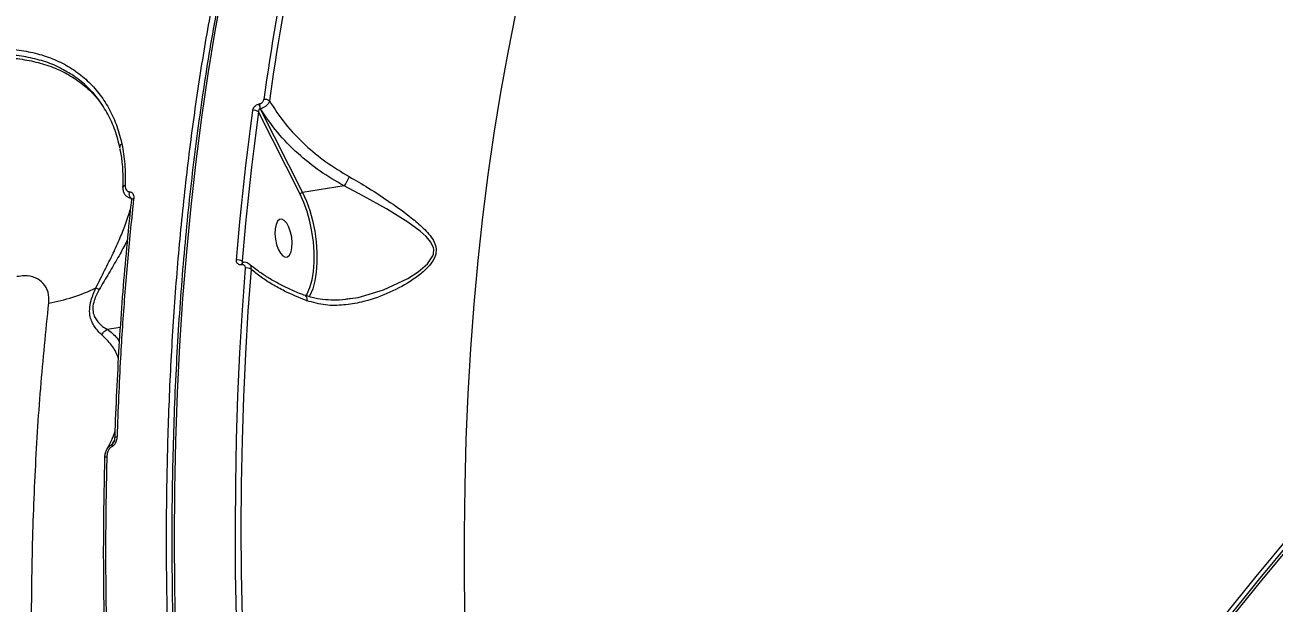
# Model space of a CAD drawing. Header units: millimetres. Extents: x -7151 to 6134, y -5040 to 5562.
# Drawn here: x -3254.2 to -2961.4, y 221 to 356.7 of the extents above; entities that cross this region are included whole.
import ezdxf

# ---------------------------------------------------------------- set-up
doc = ezdxf.new("R2010")
doc.units = ezdxf.units.MM
for name, color, linetype in [('DIKOM_ОБЪЕКТ', 7, 'Continuous'), ('DIKOM_РАЗМЕР_ЗОНА', 7, 'Continuous'), ('DIKOM_РАЗМЕР_ОБЪЕКТА', 7, 'Continuous')]:
    doc.layers.add(name, color=color, linetype=linetype)
doc.styles.add('style1', font='arial.ttf', dxfattribs={"width": 0.8})
doc.dimstyles.new('1-50', dxfattribs={"dimtxt": 300, "dimasz": 200, "dimexe": 100, "dimexo": 0, "dimgap": 100, "dimtad": 1, "dimtxsty": 'style1', "dimcen": 200, "dimclrd": 7, "dimclre": 7, "dimclrt": 7, "dimadec": 1, "dimazin": 2, "dimtfac": 1, "dimtmove": 0, "dimatfit": 2, "dimfxl": 0, "dimlwd": 25, "dimlwe": 18, "dimarcsym": 0})

# ---------------------------------------------------------------- blocks, each defined once
blk = doc.blocks.new('*D1')
at = {"layer": 'Defpoints', "color": 0, "transparency": 16777216}
for p in [(-2392.45, 3674.75), (-6010.84, -1738.88), (-3202.89, -1738.88)]:
    blk.add_point(p, dxfattribs=at)
at = {"layer": 'DIKOM_РАЗМЕР_ОБЪЕКТА', "color": 7, "lineweight": 18, "transparency": 16777216}
for p, q in [((-2392.45, 3674.75), (-6110.84, 3674.75)), ((-3202.89, -1738.88), (-6110.84, -1738.88))]:
    blk.add_line(p, q, dxfattribs=at)
at = {"layer": 'DIKOM_РАЗМЕР_ОБЪЕКТА', "color": 7, "lineweight": 25, "transparency": 16777216}
blk.add_line((-6010.84, 3474.75), (-6010.84, -1538.88), dxfattribs=at)
at = {"layer": 'DIKOM_РАЗМЕР_ОБЪЕКТА', "color": 7, "transparency": 16777216}
for points in [[(-6044.18, 3474.75), (-5977.51, 3474.75), (-6010.84, 3674.75)], [(-6044.18, -1538.88), (-5977.51, -1538.88), (-6010.84, -1738.88)]]:
    blk.add_solid(points, dxfattribs=at)
at = {"layer": 'DIKOM_РАЗМЕР_ОБЪЕКТА', "color": 7, "transparency": 16777216, "insert": (-6264.01, 967.94), "char_height": 300, "attachment_point": 5, "rotation": 90, "style": 'style1'}
blk.add_mtext('5400', dxfattribs=at)
blk = doc.blocks.new('*D2')
at = {"layer": 'Defpoints', "color": 0, "transparency": 16777216}
for p in [(-3409.24, 5551.13), (-6701.17, -3742.74), (-3065.41, -3742.74)]:
    blk.add_point(p, dxfattribs=at)
at = {"layer": 'DIKOM_РАЗМЕР_ЗОНА', "color": 7, "lineweight": 18, "transparency": 16777216}
for p, q in [((-3409.24, 5551.13), (-6801.17, 5551.13)), ((-3065.41, -3742.74), (-6801.17, -3742.74))]:
    blk.add_line(p, q, dxfattribs=at)
at = {"layer": 'DIKOM_РАЗМЕР_ЗОНА', "color": 7, "lineweight": 25, "transparency": 16777216}
blk.add_line((-6701.17, 5351.13), (-6701.17, -3542.74), dxfattribs=at)
at = {"layer": 'DIKOM_РАЗМЕР_ЗОНА', "color": 7, "transparency": 16777216}
for points in [[(-6734.5, 5351.13), (-6667.84, 5351.13), (-6701.17, 5551.13)], [(-6734.5, -3542.74), (-6667.84, -3542.74), (-6701.17, -3742.74)]]:
    blk.add_solid(points, dxfattribs=at)
at = {"layer": 'DIKOM_РАЗМЕР_ЗОНА', "color": 7, "transparency": 16777216, "insert": (-6954.45, 885.88), "char_height": 300, "attachment_point": 5, "rotation": 90, "style": 'style1'}
blk.add_mtext('9300', dxfattribs=at)
blk = doc.blocks.new('*D3')
at = {"layer": 'Defpoints', "color": 0, "transparency": 16777216}
for p in [(6133.55, 253.24), (-5802.46, -2467.19), (6133.55, -4939.78)]:
    blk.add_point(p, dxfattribs=at)
at = {"layer": 'DIKOM_РАЗМЕР_ЗОНА', "color": 7, "lineweight": 18, "transparency": 16777216}
for p, q in [((6133.55, 253.24), (6133.55, -5039.78)), ((-5802.46, -2467.19), (-5802.46, -5039.78))]:
    blk.add_line(p, q, dxfattribs=at)
at = {"layer": 'DIKOM_РАЗМЕР_ЗОНА', "color": 7, "lineweight": 25, "transparency": 16777216}
blk.add_line((-5602.46, -4939.78), (5933.55, -4939.78), dxfattribs=at)
at = {"layer": 'DIKOM_РАЗМЕР_ЗОНА', "color": 7, "transparency": 16777216}
for points in [[(-5602.46, -4906.44), (-5602.46, -4973.11), (-5802.46, -4939.78)], [(5933.55, -4906.44), (5933.55, -4973.11), (6133.55, -4939.78)]]:
    blk.add_solid(points, dxfattribs=at)
at = {"layer": 'DIKOM_РАЗМЕР_ЗОНА', "color": 7, "transparency": 16777216, "insert": (186.61, -4686.61), "char_height": 300, "attachment_point": 5, "style": 'style1'}
blk.add_mtext('11950', dxfattribs=at)

msp = doc.modelspace()

# ---------------------------------------------------------------- linework, layer by layer
at = {"layer": 'DIKOM_ОБЪЕКТ', "color": 7, "linetype": 'Continuous', "lineweight": 15}
for p, q in [((-3199.243, 338.188), (-3199.172, 338.199)), ((-3198.98, 337.031), (-3199.051, 337.02)), ((-3199.051, 337.02), (-3189.117, 317.369)), ((-3189.685, 316.975), (-3199.439, 336.27)), ((-3231.225, 318.546), (-3231.225, 318.573)), ((-3179.391, 318.916), (-3189.117, 317.369)), ((-3203.322, 300.405), (-3203.371, 300.397)), ((-3203.265, 301.232), (-3202.985, 300.942)), ((-3203.035, 300.962), (-3203.084, 300.954)), ((-3234.898, 285.274), (-3231.847, 285.759)), ((-3233.817, 258.178), (-3233.27, 259.147))]:
    msp.add_line(p, q, dxfattribs=at)
at = {"layer": 'DIKOM_ОБЪЕКТ', "color": 7, "linetype": 'Continuous', "lineweight": 15, "flags": 128}
for points in [[(-3207.855, 364.985), (-3209.651, 355.189), (-3211.296, 345.193), (-3212.789, 335.005), (-3214.128, 324.633), (-3215.312, 314.087), (-3216.34, 303.376), (-3217.212, 292.508), (-3217.927, 281.492), (-3218.483, 270.338), (-3218.882, 259.055), (-3219.121, 247.653), (-3219.203, 236.142), (-3219.124, 224.53), (-3218.887, 212.828)], [(-3139.161, 359.398), (-3141.016, 350.228), (-3142.722, 340.849), (-3144.276, 331.27), (-3145.676, 321.499), (-3146.922, 311.546), (-3148.013, 301.42), (-3148.946, 291.13), (-3149.723, 280.686), (-3150.34, 270.098), (-3150.799, 259.375), (-3151.099, 248.527), (-3151.239, 237.565), (-3151.219, 226.499), (-3151.04, 215.339)], [(-3204.602, 301.524), (-3204.216, 306.013), (-3203.804, 310.476), (-3203.365, 314.911), (-3202.899, 319.317), (-3202.405, 323.694), (-3201.886, 328.042), (-3201.34, 332.359), (-3200.767, 336.645)], [(-3199.439, 336.27), (-3200.011, 331.994), (-3200.556, 327.687), (-3201.074, 323.35), (-3201.566, 318.983), (-3202.031, 314.587), (-3202.469, 310.163), (-3202.881, 305.711), (-3203.265, 301.232)], [(-3229.281, 316.062), (-3229.394, 316.117), (-3229.521, 316.255), (-3229.622, 316.457), (-3229.688, 316.706), (-3229.715, 316.984), (-3229.699, 317.267), (-3229.642, 317.532)], [(-3188.266, 293.061), (-3187.995, 293.553), (-3187.368, 295.065), (-3186.886, 296.847), (-3186.56, 298.859), (-3186.398, 301.053), (-3186.404, 303.378), (-3186.577, 305.778), (-3186.913, 308.199), (-3187.406, 310.584), (-3188.042, 312.877), (-3188.808, 315.024), (-3189.685, 316.975)], [(-3189.117, 317.369), (-3188.213, 315.357), (-3187.423, 313.143), (-3186.767, 310.779), (-3186.259, 308.319), (-3185.912, 305.823), (-3185.733, 303.347), (-3185.727, 300.949), (-3185.894, 298.687), (-3186.231, 296.612), (-3186.728, 294.774), (-3187.375, 293.214), (-3187.542, 292.901)], [(-3177.941, 292.492), (-3176.103, 292.761), (-3170.148, 294.51), (-3164.466, 297.179), (-3162.001, 298.737), (-3159.818, 300.614), (-3158.552, 302.474), (-3158.406, 302.914), (-3158.332, 304.065), (-3158.394, 304.396), (-3159.002, 305.722), (-3160.144, 307.081), (-3161.52, 308.289), (-3164.439, 310.403), (-3169.461, 313.537), (-3174.797, 316.537), (-3179.388, 318.917), (-3179.389, 318.917), (-3179.389, 318.917)], [(-3229.23, 315.621), (-3229.222, 315.67), (-3229.179, 315.76), (-3229.1, 315.841), (-3228.988, 315.91), (-3228.848, 315.964), (-3228.685, 316.001)], [(-3192.824, 310.144), (-3193.384, 310.778), (-3193.959, 311.078), (-3194.502, 311.018), (-3194.97, 310.604), (-3195.325, 309.869), (-3195.537, 308.873), (-3195.59, 307.696), (-3195.479, 306.434), (-3195.213, 305.189), (-3194.815, 304.062), (-3194.315, 303.144), (-3193.756, 302.509), (-3193.181, 302.21), (-3192.637, 302.269), (-3192.17, 302.683), (-3191.815, 303.418), (-3191.603, 304.415), (-3191.55, 305.591), (-3191.661, 306.853), (-3191.926, 308.098), (-3192.325, 309.226), (-3192.824, 310.144)], [(-3204.605, 217.619), (-3204.795, 228.184), (-3204.855, 238.675), (-3204.786, 249.084), (-3204.587, 259.404), (-3204.258, 269.627), (-3203.8, 279.748), (-3203.212, 289.758), (-3202.496, 299.651)], [(-3201.194, 299.396), (-3201.909, 289.525), (-3202.495, 279.536), (-3202.952, 269.438), (-3203.28, 259.237), (-3203.479, 248.94), (-3203.548, 238.554), (-3203.488, 228.086), (-3203.298, 217.544)], [(-3203.082, 300.955), (-3203.106, 300.949), (-3203.185, 300.906), (-3203.253, 300.826), (-3203.308, 300.711), (-3203.348, 300.566), (-3203.371, 300.397)], [(-3203.039, 300.962), (-3203.057, 300.957), (-3203.136, 300.914), (-3203.204, 300.833), (-3203.259, 300.718), (-3203.299, 300.574), (-3203.322, 300.405)], [(-3233.143, 259.789), (-3233.136, 259.837), (-3233.094, 259.907), (-3233.016, 259.971), (-3232.905, 260.028), (-3232.765, 260.074), (-3232.602, 260.109)], [(-3235.524, 255.098), (-3235.514, 255.144), (-3235.468, 255.21), (-3235.39, 255.27), (-3235.281, 255.324), (-3235.144, 255.368), (-3234.985, 255.401)], [(-3018.229, 156.516), (-3011.073, 166.92), (-3003.791, 177.229), (-2996.386, 187.44), (-2988.857, 197.554), (-2981.206, 207.567), (-2973.434, 217.48), (-2965.542, 227.291), (-2957.531, 236.998)], [(-2957.091, 236.075), (-2965.096, 226.376), (-2972.982, 216.573), (-2980.747, 206.669), (-2988.392, 196.663), (-2995.914, 186.558), (-3003.314, 176.355), (-3010.59, 166.055), (-3017.74, 155.66)], [(-3017.287, 155.161), (-3010.123, 165.578), (-3002.834, 175.899), (-2995.42, 186.123), (-2987.883, 196.248), (-2980.222, 206.273), (-2972.441, 216.197), (-2964.539, 226.019), (-2956.517, 235.736)]]:
    msp.add_lwpolyline(points, dxfattribs=at)
at = {"layer": 'DIKOM_ОБЪЕКТ', "color": 7, "linetype": 'Continuous', "lineweight": 15}
for centre, radius, start, end in [((-2708.805, 272.687), 493.87, 163.69267, 172.25974), ((-2708.596, 272.492), 492.776, 163.69259, 172.25973), ((-3197.134, 337.934), 2.123, 173.14336, 205.50136), ((-3197.054, 337.947), 2.133, 173.21503, 205.42969), ((-3197.899, 337.632), 1.595, 50.36843, 99.93635), ((-3200.482, 335.116), 1.556, 47.89804, 100.5274), ((-3231.242, 328.014), 0.732, 106.50232, 183.14788), ((-3230.642, 318.41), 0.606, 93.331, 164.34469), ((-3189.016, 316.618), 0.758, 97.70305, 151.93288), ((-3204.273, 299.82), 1.735, 54.46786, 100.91006), ((-3202.17, 297.864), 1.817, 57.48112, 100.32725), ((-3256.057, 333.852), 43.068, 279.97766, 295.44537), ((-3253.489, 259.358), 39.008, 64.64236, 65.88702), ((-3232.837, 257.919), 1.014, 165.18641, 192.53325), ((-3235.335, 255.1), 0.188, 180.51935, 237.56125)]:
    msp.add_arc(centre, radius, start, end, dxfattribs=at)
for points, knots in [([(-3126.31, 520.938), (-3127.095, 520.466), (-3129.38, 519.092), (-3133.083, 516.485), (-3137.421, 513.144), (-3141.674, 509.489), (-3145.844, 505.541), (-3149.927, 501.3), (-3153.919, 496.769), (-3157.818, 491.952), (-3161.62, 486.853), (-3165.323, 481.476), (-3168.922, 475.824), (-3172.418, 469.902), (-3175.804, 463.715), (-3179.081, 457.268), (-3182.245, 450.565), (-3185.295, 443.612), (-3188.226, 436.414), (-3191.039, 428.976), (-3193.73, 421.305), (-3196.298, 413.405), (-3198.741, 405.283), (-3201.056, 396.946), (-3203.243, 388.398), (-3205.3, 379.647), (-3207.226, 370.699), (-3209.018, 361.561), (-3210.675, 352.24), (-3212.197, 342.742), (-3213.583, 333.076), (-3214.83, 323.247), (-3215.94, 313.265), (-3216.909, 303.134), (-3217.739, 292.865), (-3218.427, 282.464), (-3218.976, 271.939), (-3219.381, 261.298), (-3219.645, 250.549), (-3219.767, 239.7), (-3219.747, 228.759), (-3219.586, 217.735), (-3219.281, 206.635), (-3218.835, 195.468), (-3218.249, 184.243), (-3217.52, 172.967), (-3216.652, 161.65), (-3215.644, 150.299), (-3214.496, 138.924), (-3213.211, 127.532), (-3211.788, 116.133), (-3210.231, 104.735), (-3208.537, 93.346), (-3206.71, 81.975), (-3204.75, 70.632), (-3202.661, 59.323), (-3200.441, 48.058), (-3198.095, 36.844), (-3195.622, 25.692), (-3193.025, 14.608), (-3190.307, 3.601), (-3187.469, -7.32), (-3184.512, -18.146), (-3181.789, -27.672), (-3180.025, -33.559), (-3179.322, -35.907)], [0, 0, 0, 0, 0.0083989, 0.0244353, 0.0404811, 0.0565358, 0.0725991, 0.0886694, 0.104746, 0.1208276, 0.1369134, 0.1530023, 0.1690934, 0.1851863, 0.20128, 0.2173743, 0.2334687, 0.249563, 0.2656567, 0.2817499, 0.2978424, 0.313934, 0.330025, 0.3461151, 0.3622042, 0.3782926, 0.3943802, 0.410467, 0.426553, 0.4426382, 0.4587229, 0.4748068, 0.4908902, 0.5069729, 0.5230552, 0.5391369, 0.5552182, 0.5712989, 0.5873794, 0.6034594, 0.6195391, 0.6356184, 0.6516975, 0.6677764, 0.683855, 0.6999334, 0.7160116, 0.7320897, 0.7481677, 0.7642455, 0.7803233, 0.7964009, 0.8124786, 0.8285563, 0.844634, 0.8607116, 0.8767894, 0.8928671, 0.908945, 0.925023, 0.9411011, 0.9571793, 0.9732577, 0.9893366, 1, 1, 1, 1]), ([(-3182.669, 476.67), (-3188.529, 475.276), (-3200.364, 472.462), (-3218.02, 467.909), (-3235.672, 463.093), (-3253.186, 458.019), (-3270.558, 452.694), (-3287.78, 447.117), (-3304.846, 441.289), (-3321.747, 435.211), (-3338.477, 428.885), (-3355.027, 422.312), (-3371.392, 415.494), (-3387.562, 408.433), (-3403.531, 401.132), (-3419.292, 393.593), (-3434.838, 385.819), (-3450.163, 377.813), (-3465.259, 369.579), (-3480.122, 361.12), (-3494.744, 352.439), (-3509.123, 343.543), (-3523.244, 334.424), (-3534.783, 326.706), (-3541.558, 321.958), (-3543.778, 320.403)], [0, 0, 0, 0, 0.04425219, 0.08938276, 0.13451122, 0.17962935, 0.22472972, 0.26980281, 0.31483935, 0.35983005, 0.40476403, 0.44963052, 0.49441993, 0.53911891, 0.5837183, 0.62820705, 0.67257404, 0.71680782, 0.76090042, 0.80484072, 0.8486207, 0.89223199, 0.93566773, 0.9789201, 1, 1, 1, 1]), ([(-3207.602, 373.885), (-3210.662, 373.391), (-3219.535, 371.956), (-3234.119, 369.435), (-3251.305, 366.258), (-3268.347, 362.887), (-3285.24, 359.326), (-3301.982, 355.575), (-3318.566, 351.636), (-3334.99, 347.508), (-3351.248, 343.195), (-3367.337, 338.695), (-3383.252, 334.011), (-3398.989, 329.144), (-3414.544, 324.095), (-3429.913, 318.866), (-3445.092, 313.457), (-3460.076, 307.871), (-3474.863, 302.108), (-3489.448, 296.17), (-3503.827, 290.059), (-3517.997, 283.777), (-3531.953, 277.324), (-3545.693, 270.703), (-3559.213, 263.915), (-3572.509, 256.963), (-3585.576, 249.846), (-3598.414, 242.569), (-3611.017, 235.133), (-3623.383, 227.539), (-3635.508, 219.79), (-3647.389, 211.887), (-3659.024, 203.834), (-3670.404, 195.629), (-3680.988, 187.706), (-3687.673, 182.462), (-3690.743, 180.054)], [0, 0, 0, 0, 0.01577005, 0.04573195, 0.07569424, 0.10565654, 0.13561904, 0.1655819, 0.19554463, 0.22550721, 0.25547019, 0.28543308, 0.31539567, 0.34535888, 0.37532149, 0.40528482, 0.43524794, 0.46521116, 0.49517389, 0.5251373, 0.55510042, 0.58506349, 0.61502598, 0.6449892, 0.67495183, 0.70491474, 0.73487689, 0.76483931, 0.79480163, 0.82476318, 0.85472484, 0.88468645, 0.91464724, 0.94460777, 0.97456822, 1, 1, 1, 1]), ([(-3154.259, -109.98), (-3155.553, -106.891), (-3159.605, -97.222), (-3165.988, -80.205), (-3173.386, -59.044), (-3180.24, -37.475), (-3186.568, -15.635), (-3192.358, 6.406), (-3197.712, 29.001), (-3202.588, 52.096), (-3206.958, 75.621), (-3210.727, 99.059), (-3213.893, 122.33), (-3216.474, 145.361), (-3218.51, 168.528), (-3219.97, 191.755), (-3220.836, 214.96), (-3221.077, 236.671), (-3220.795, 256.881), (-3220.089, 275.616), (-3218.944, 294.047), (-3217.353, 312.118), (-3215.337, 329.636), (-3212.907, 346.519), (-3210.404, 361.086), (-3208.598, 369.913), (-3207.863, 373.508)], [0, 0, 0, 0, 0.0215487, 0.0674309, 0.1133506, 0.1592326, 0.20382, 0.2484412, 0.2930285, 0.3389106, 0.3848303, 0.4307125, 0.4752995, 0.5199209, 0.5645081, 0.6103902, 0.6563098, 0.7021919, 0.7409984, 0.7798502, 0.818702, 0.857922, 0.897142, 0.9353686, 0.9736817, 1, 1, 1, 1]), ([(-3269.478, 350.122), (-3267.583, 350.441), (-3263.794, 351.078), (-3258.587, 351.131), (-3253.871, 350.604), (-3249.664, 349.562), (-3245.769, 348.002), (-3242.248, 345.913), (-3239.129, 343.335), (-3236.448, 340.3), (-3234.263, 336.819), (-3232.531, 332.976), (-3231.81, 330.134), (-3231.45, 328.715)], [0, 0, 0, 0, 0.1021817, 0.204369, 0.2924868, 0.3808889, 0.4690138, 0.5574006, 0.6460759, 0.7344658, 0.822881, 0.9115798, 1, 1, 1, 1]), ([(-3245.289, 346.203), (-3245.529, 346.349), (-3246.905, 347.185), (-3249.787, 348.215), (-3253.883, 349.266), (-3258.508, 349.768), (-3263.604, 349.714), (-3267.315, 349.087), (-3269.171, 348.773)], [0, 0, 0, 0, 0.03818404, 0.21887569, 0.40013312, 0.58082983, 0.79041337, 1, 1, 1, 1]), ([(-3268.895, 348.369), (-3267.273, 348.595), (-3264.029, 349.048), (-3259.32, 349.113), (-3254.797, 348.706), (-3250.527, 347.795), (-3246.564, 346.399), (-3242.967, 344.515), (-3239.802, 342.158), (-3237.398, 339.822), (-3236.278, 338.127), (-3235.867, 337.505)], [0, 0, 0, 0, 0.114981, 0.229958, 0.346234, 0.4628734, 0.5791461, 0.6965696, 0.8143732, 0.9317945, 1, 1, 1, 1]), ([(-3231.902, 327.834), (-3232.257, 329.224), (-3232.967, 332.009), (-3234.668, 335.771), (-3236.811, 339.183), (-3239.45, 342.142), (-3242.261, 344.53), (-3244.363, 345.692), (-3245.289, 346.203)], [0, 0, 0, 0, 0.1725435, 0.3456295, 0.5181705, 0.690717, 0.8638202, 1, 1, 1, 1]), ([(-3200.767, 336.645), (-3200.741, 336.765), (-3200.684, 337.033), (-3200.451, 337.438), (-3200.104, 337.802), (-3199.685, 338.077), (-3199.39, 338.151), (-3199.243, 338.188)], [0, 0, 0, 0, 0.1741396, 0.389622, 0.5958327, 0.7977962, 1, 1, 1, 1]), ([(-3199.051, 337.02), (-3199.091, 337.009), (-3199.14, 336.996), (-3199.229, 336.937), (-3199.32, 336.841), (-3199.405, 336.662), (-3199.446, 336.464), (-3199.441, 336.331), (-3199.439, 336.27)], [0, 0, 0, 0, 0.144485, 0.1754465, 0.3626886, 0.5711399, 0.8047314, 1, 1, 1, 1]), ([(-3199.172, 338.199), (-3199.074, 338.223), (-3198.88, 338.271), (-3198.605, 338.452), (-3198.379, 338.69), (-3198.229, 338.953), (-3198.191, 339.125), (-3198.174, 339.203)], [0, 0, 0, 0, 0.20410955, 0.40794359, 0.61357417, 0.82654221, 1, 1, 1, 1]), ([(-3196.882, 338.86), (-3196.927, 338.725), (-3197.029, 338.423), (-3197.366, 337.956), (-3197.843, 337.524), (-3198.404, 337.187), (-3198.788, 337.083), (-3198.98, 337.031)], [0, 0, 0, 0, 0.170031, 0.3807796, 0.5867028, 0.7930837, 1, 1, 1, 1]), ([(-3179.391, 318.916), (-3181.299, 320.037), (-3185.159, 322.307), (-3190.417, 326.564), (-3195.254, 331.459), (-3197.726, 335.157), (-3198.98, 337.031)], [0, 0, 0, 0, 0.2328875, 0.4712939, 0.7319765, 1, 1, 1, 1]), ([(-3196.882, 338.86), (-3195.719, 337.064), (-3193.36, 333.42), (-3188.765, 328.64), (-3183.698, 324.434), (-3180.027, 322.22), (-3178.17, 321.1)], [0, 0, 0, 0, 0.2625678, 0.5326602, 0.7636567, 1, 1, 1, 1]), ([(-3231.45, 328.715), (-3231.176, 327.174), (-3230.623, 324.071), (-3230.659, 320.708), (-3230.677, 319.015)], [0, 0, 0, 0, 0.4964875, 1, 1, 1, 1]), ([(-3231.966, 327.682), (-3231.924, 327.503), (-3231.644, 326.336), (-3231.382, 324.036), (-3231.179, 321.166), (-3231.252, 319.292), (-3231.282, 318.54)], [0, 0, 0, 0, 0.0633403, 0.413705, 0.7648094, 1, 1, 1, 1]), ([(-3178.17, 321.1), (-3176.658, 320.221), (-3173.363, 318.304), (-3168.431, 315.035), (-3164.128, 311.918), (-3161.189, 309.431), (-3159.473, 307.64), (-3158.41, 306.183), (-3157.761, 304.59), (-3157.778, 303.286), (-3158.22, 301.82), (-3159.309, 300.151), (-3161.383, 298.227), (-3164.706, 295.866), (-3169.348, 293.458), (-3174.656, 291.664), (-3179.5, 290.866), (-3183.872, 290.786), (-3186.669, 291.571), (-3188.123, 291.979)], [0, 0, 0, 0, 0.0790204, 0.1721818, 0.2680606, 0.3287309, 0.3610604, 0.3938995, 0.4223325, 0.4513199, 0.4599436, 0.4989934, 0.5446024, 0.5914346, 0.6876176, 0.786583, 0.8546754, 0.9244413, 1, 1, 1, 1]), ([(-3178.17, 321.1), (-3178.197, 321.039), (-3178.274, 320.862), (-3178.46, 320.477), (-3178.743, 319.944), (-3179.083, 319.363), (-3179.287, 319.066), (-3179.389, 318.917)], [0, 0, 0, 0, 0.0872724, 0.2535859, 0.5024118, 0.7512098, 1, 1, 1, 1]), ([(-3231.214, 318.572), (-3231.219, 318.497), (-3231.249, 318.124), (-3231.118, 317.506), (-3230.756, 316.798), (-3230.199, 316.305), (-3229.636, 316.053), (-3229.281, 316.078), (-3229.173, 316.085)], [0, 0, 0, 0, 0.0619585, 0.3068189, 0.5229461, 0.7221388, 0.9152166, 1, 1, 1, 1]), ([(-3230.677, 319.015), (-3230.668, 318.803), (-3230.651, 318.384), (-3230.41, 317.911), (-3230.067, 317.601), (-3229.78, 317.554), (-3229.642, 317.532)], [0, 0, 0, 0, 0.29744644, 0.5889945, 0.80284722, 1, 1, 1, 1]), ([(-3229.642, 317.532), (-3229.607, 317.53), (-3229.451, 317.521), (-3229.176, 317.419), (-3228.873, 317.124), (-3228.667, 316.637), (-3228.679, 316.219), (-3228.685, 316.001)], [0, 0, 0, 0, 0.04896102, 0.21784047, 0.4266189, 0.70221757, 1, 1, 1, 1]), ([(-3179.389, 318.917), (-3179.389, 318.917), (-3179.389, 318.916), (-3179.391, 318.916), (-3179.391, 318.916), (-3179.391, 318.916)], [0, 0, 0, 0, 0.3261117, 0.9144722, 1, 1, 1, 1]), ([(-3237.553, 294.961), (-3236.866, 296.344), (-3235.49, 299.113), (-3233.527, 302.978), (-3231.89, 306.631), (-3230.525, 310.108), (-3229.708, 312.482), (-3229.459, 313.504), (-3229.454, 313.527)], [0, 0, 0, 0, 0.20433696, 0.40924107, 0.59379084, 0.77829772, 0.99507084, 1, 1, 1, 1]), ([(-3229.214, 315.618), (-3229.307, 314.818), (-3229.785, 310.697), (-3230.51, 303.112), (-3231.38, 292.879), (-3232.098, 282.53), (-3232.664, 272.061), (-3233.004, 264.477), (-3233.116, 260.349), (-3233.131, 259.788)], [0, 0, 0, 0, 0.04480654, 0.23087467, 0.41649199, 0.6014467, 0.78597649, 0.97093031, 1, 1, 1, 1]), ([(-3228.685, 316.001), (-3228.748, 315.423), (-3229.065, 312.532), (-3229.841, 304.956), (-3230.863, 293.123), (-3231.924, 277.436), (-3232.36, 266.309), (-3232.602, 260.109)], [0, 0, 0, 0, 0.0321656, 0.1608347, 0.4183957, 0.6759569, 1, 1, 1, 1]), ([(-3229.281, 316.071), (-3229.281, 316.071), (-3229.279, 316.071), (-3229.209, 315.909), (-3229.233, 315.715), (-3229.244, 315.626)], [0, 0, 0, 0, 0.2568335, 0.6609963, 1, 1, 1, 1]), ([(-3230.186, 306.191), (-3230.315, 305.928), (-3230.951, 304.628), (-3232.392, 302.043), (-3234.514, 298.475), (-3236.02, 295.908), (-3236.784, 294.607)], [0, 0, 0, 0, 0.0740106, 0.3661888, 0.6787803, 1, 1, 1, 1]), ([(-3203.371, 300.397), (-3203.469, 300.388), (-3203.717, 300.365), (-3204.081, 300.466), (-3204.396, 300.715), (-3204.595, 301.079), (-3204.599, 301.376), (-3204.602, 301.524)], [0, 0, 0, 0, 0.1409001, 0.3554093, 0.5700745, 0.7849758, 1, 1, 1, 1]), ([(-3202.496, 299.651), (-3202.498, 299.75), (-3202.501, 299.949), (-3202.635, 300.192), (-3202.845, 300.359), (-3203.089, 300.427), (-3203.256, 300.411), (-3203.322, 300.405)], [0, 0, 0, 0, 0.2143082, 0.4285678, 0.6430515, 0.8578481, 1, 1, 1, 1]), ([(-3203.265, 301.232), (-3203.262, 301.182), (-3203.257, 301.082), (-3203.213, 300.983), (-3203.169, 300.951), (-3203.163, 300.946)], [0, 0, 0, 0, 0.4582475, 0.9166089, 1, 1, 1, 1]), ([(-3203.082, 300.956), (-3203.106, 300.953), (-3203.166, 300.945), (-3203.186, 300.959), (-3203.181, 300.955), (-3203.18, 300.954)], [0, 0, 0, 0, 0.3586316, 0.8998169, 1, 1, 1, 1]), ([(-3201.625, 300.558), (-3201.765, 300.666), (-3202.067, 300.902), (-3202.584, 301.019), (-3202.912, 300.958), (-3203.034, 300.936)], [0, 0, 0, 0, 0.349928, 0.7592431, 1, 1, 1, 1]), ([(-3201.605, 300.532), (-3201.561, 300.501), (-3201.378, 300.369), (-3201.204, 299.976), (-3201.197, 299.589), (-3201.194, 299.396)], [0, 0, 0, 0, 0.1357539, 0.5677036, 1, 1, 1, 1]), ([(-3188.454, 293.185), (-3188.915, 293.355), (-3190.367, 293.89), (-3192.627, 294.903), (-3195.217, 296.206), (-3197.592, 297.598), (-3199.706, 299.055), (-3201.011, 300.062), (-3201.559, 300.575), (-3201.565, 300.58)], [0, 0, 0, 0, 0.0845746, 0.2658987, 0.4483873, 0.6316472, 0.8151331, 0.99818, 1, 1, 1, 1]), ([(-3188.123, 291.979), (-3189.901, 292.704), (-3192.796, 293.886), (-3196.264, 295.801), (-3198.941, 297.523), (-3200.434, 298.764), (-3201.194, 299.396)], [0, 0, 0, 0, 0.3422106, 0.5572603, 0.7746105, 1, 1, 1, 1]), ([(-3248.595, 291.435), (-3248.589, 292.312), (-3248.575, 294.078), (-3249.775, 296.161), (-3251.714, 297.493), (-3253.95, 297.937), (-3255.481, 297.718), (-3256.093, 297.631)], [0, 0, 0, 0, 0.2099091, 0.4229031, 0.6382723, 0.8553497, 1, 1, 1, 1]), ([(-3236.136, 283.954), (-3236.758, 284.544), (-3237.612, 285.354), (-3238.487, 286.939), (-3238.932, 288.238), (-3239.097, 289.939), (-3238.702, 292.308), (-3237.974, 293.989), (-3237.553, 294.961)], [0, 0, 0, 0, 0.3030595, 0.416429, 0.5295142, 0.6687559, 0.8085396, 1, 1, 1, 1]), ([(-3236.784, 294.607), (-3237.223, 293.758), (-3237.972, 292.311), (-3238.368, 290.201), (-3238.13, 288.738), (-3237.606, 287.658), (-3236.57, 286.359), (-3235.687, 285.665), (-3234.909, 285.271), (-3234.908, 285.271)], [0, 0, 0, 0, 0.1886063, 0.3216627, 0.4555428, 0.5691356, 0.6831181, 0.9996765, 1, 1, 1, 1]), ([(-3188.472, 293.134), (-3188.443, 293.128), (-3188.316, 293.104), (-3188.177, 292.849), (-3188.103, 292.469), (-3188.106, 292.152), (-3188.12, 292.014), (-3188.123, 291.979)], [0, 0, 0, 0, 0.0988184, 0.4324295, 0.7660287, 0.9402645, 1, 1, 1, 1]), ([(-3177.938, 292.452), (-3178.317, 292.386), (-3179.616, 292.161), (-3181.784, 292.067), (-3184.379, 292.21), (-3186.604, 292.585), (-3187.907, 293.051), (-3188.436, 293.241)], [0, 0, 0, 0, 0.1044794, 0.3570648, 0.6015672, 0.8381995, 1, 1, 1, 1]), ([(-3145.397, -189.518), (-3147.408, -186.505), (-3152.372, -179.066), (-3160.073, -166.176), (-3168.483, -150.966), (-3176.634, -134.883), (-3184.496, -118.043), (-3192.028, -100.511), (-3199.194, -82.359), (-3205.976, -63.606), (-3212.371, -44.299), (-3218.369, -24.48), (-3223.942, -4.244), (-3229.063, 16.315), (-3233.707, 37.12), (-3237.857, 58.14), (-3241.517, 79.335), (-3244.683, 100.654), (-3247.341, 121.997), (-3249.475, 143.266), (-3251.105, 164.785), (-3252.186, 186.492), (-3252.69, 208.316), (-3252.599, 229.816), (-3251.888, 250.896), (-3250.62, 271.541), (-3249.27, 284.806), (-3248.595, 291.435)], [0, 0, 0, 0, 0.0272527, 0.0672735, 0.1074211, 0.1476332, 0.1878449, 0.2279919, 0.268012, 0.3078999, 0.347914, 0.3879922, 0.4280703, 0.4680839, 0.5079714, 0.5477637, 0.5876821, 0.6276644, 0.6676467, 0.7075647, 0.747357, 0.7893822, 0.8314445, 0.8734697, 0.915634, 0.9578358, 1, 1, 1, 1]), ([(-3236.136, 283.954), (-3236.118, 283.992), (-3235.988, 284.266), (-3235.634, 284.789), (-3235.163, 285.102), (-3234.908, 285.271)], [0, 0, 0, 0, 0.0700589, 0.4978696, 1, 1, 1, 1]), ([(-3234.908, 285.271), (-3234.907, 285.271), (-3234.904, 285.273), (-3234.901, 285.273), (-3234.899, 285.274), (-3234.898, 285.274)], [0, 0, 0, 0, 0.33859, 0.8099239, 1, 1, 1, 1]), ([(-3234.898, 285.274), (-3234.803, 285.204), (-3233.843, 284.495), (-3232.799, 283.569), (-3232.195, 282.564), (-3232.08, 282.374)], [0, 0, 0, 0, 0.0821352, 0.826769, 1, 1, 1, 1]), ([(-3232.293, 278.522), (-3232.328, 278.635), (-3232.668, 279.736), (-3233.785, 281.639), (-3235.353, 283.182), (-3236.136, 283.954)], [0, 0, 0, 0, 0.05435373, 0.52741434, 1, 1, 1, 1]), ([(-3233.09, 261.268), (-3233.307, 260.693), (-3233.828, 259.317), (-3234.571, 257.88), (-3235.004, 257.042)], [0, 0, 0, 0, 0.4171616, 1, 1, 1, 1]), ([(-3234.998, 257.039), (-3234.929, 257.184), (-3234.771, 257.513), (-3234.357, 257.92), (-3234.001, 258.09), (-3233.817, 258.178)], [0, 0, 0, 0, 0.2754999, 0.62514214, 1, 1, 1, 1]), ([(-3233.826, 257.699), (-3233.942, 257.64), (-3234.172, 257.522), (-3234.501, 257.142), (-3234.827, 256.513), (-3234.962, 255.882), (-3234.982, 255.479), (-3234.985, 255.401)], [0, 0, 0, 0, 0.145565, 0.2899532, 0.5321038, 0.909785, 1, 1, 1, 1]), ([(-3232.602, 260.109), (-3232.607, 260.023), (-3232.629, 259.598), (-3232.781, 258.932), (-3233.126, 258.276), (-3233.471, 257.882), (-3233.707, 257.76), (-3233.826, 257.699)], [0, 0, 0, 0, 0.0950959, 0.4719629, 0.7157344, 0.8571668, 1, 1, 1, 1]), ([(-3233.817, 258.178), (-3233.79, 258.195), (-3233.738, 258.227), (-3233.642, 258.324), (-3233.543, 258.451), (-3233.487, 258.558), (-3233.462, 258.606)], [0, 0, 0, 0, 0.1504768, 0.2940644, 0.6853092, 1, 1, 1, 1]), ([(-3233.161, 259.791), (-3233.158, 259.726), (-3233.144, 259.412), (-3233.246, 258.98), (-3233.428, 258.667), (-3233.463, 258.606)], [0, 0, 0, 0, 0.1742572, 0.839614, 1, 1, 1, 1]), ([(-3234.504, 186.944), (-3234.775, 192.692), (-3235.316, 204.187), (-3235.696, 221.272), (-3235.786, 238.234), (-3235.553, 249.372), (-3235.436, 254.941)], [0, 0, 0, 0, 0.2490976, 0.4981941, 0.7490974, 1, 1, 1, 1]), ([(-3235.029, 257.045), (-3235.04, 257.028), (-3235.208, 256.776), (-3235.38, 256.158), (-3235.539, 255.513), (-3235.512, 255.147), (-3235.509, 255.098)], [0, 0, 0, 0, 0.0285775, 0.4385771, 0.9248419, 1, 1, 1, 1]), ([(-3234.985, 255.401), (-3235.101, 249.86), (-3235.333, 238.777), (-3235.247, 221.82), (-3234.869, 204.656), (-3234.323, 193.051), (-3234.05, 187.249)], [0, 0, 0, 0, 0.249097, 0.498194, 0.7490966, 1, 1, 1, 1])]:
    msp.add_open_spline(points, degree=3, knots=knots, dxfattribs=at)

# ---------------------------------------------------------------- dimensions: what is measured, and where the dimension line sits
at = {"layer": 'DIKOM_РАЗМЕР_ЗОНА'}
dim = msp.add_linear_dim(base=(-6701.172, -3742.74), p1=(-3409.242, 5551.127), p2=(-3065.405, -3742.74), angle=90, text='9300', dimstyle='1-50', dxfattribs=at)
dim.commit()
dim.dimension.update_dxf_attribs({"geometry": '*D2', "text_midpoint": (-6701.172, 885.879), "dimtype": 160})
dim = msp.add_linear_dim(base=(6133.546, -4939.778), p1=(-5802.455, -2467.185), p2=(6133.546, 253.243), text='11950', dimstyle='1-50', dxfattribs=at)
dim.commit()
dim.dimension.update_dxf_attribs({"geometry": '*D3', "text_midpoint": (186.606, -4939.778), "dimtype": 160})
at = {"layer": 'DIKOM_РАЗМЕР_ОБЪЕКТА'}
dim = msp.add_linear_dim(base=(-6010.843, -1738.877), p1=(-2392.449, 3674.75), p2=(-3202.885, -1738.877), angle=90, text='5400', dimstyle='1-50', dxfattribs=at)
dim.commit()
dim.dimension.update_dxf_attribs({"geometry": '*D1', "text_midpoint": (-6010.843, 967.936), "dimtype": 160})

doc.saveas('drawing.dxf')
